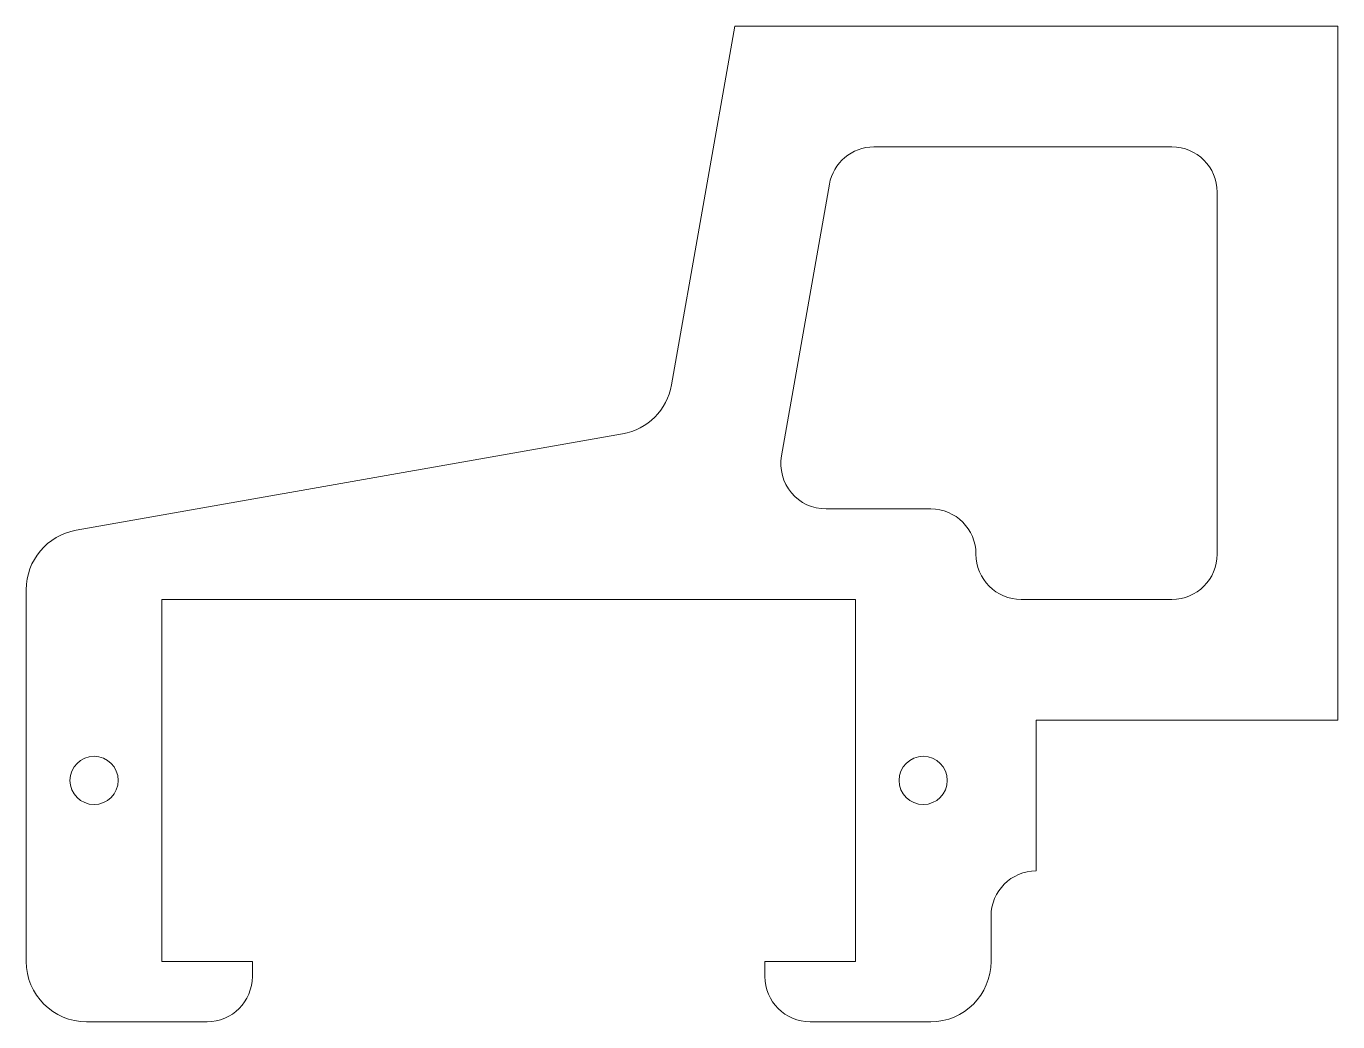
# Model space of a CAD drawing. Header units: millimetres. Extents: x -43.5 to 0, y -33 to 0.
import ezdxf

# ---------------------------------------------------------------- set-up
doc = ezdxf.new("R2010")
doc.units = ezdxf.units.MM

msp = doc.modelspace()

# ---------------------------------------------------------------- linework, layer by layer
at = {"color": 7, "linetype": 'Continuous', "lineweight": 15}
for p, q in [((-20, 0), (-22.096, -11.89)), ((0, 0), (-20, 0)), ((0, -23), (0, 0)), ((-5.5, -4), (-15.385, -4)), ((-16.862, -5.24), (-18.449, -14.24)), ((-4, -17.5), (-4, -5.5)), ((-23.719, -13.512), (-41.847, -16.709)), ((-16.972, -16), (-13.5, -16)), ((-43.5, -18.678), (-43.5, -31)), ((-39, -19), (-16, -19)), ((-39, -31), (-39, -19)), ((-16, -19), (-16, -31)), ((-10.5, -19), (-5.5, -19)), ((-10, -23), (0, -23)), ((-10, -28), (-10, -23)), ((-11.5, -31), (-11.5, -29.5)), ((-36, -31), (-39, -31)), ((-36, -31.5), (-36, -31)), ((-19, -31), (-19, -31.5)), ((-16, -31), (-19, -31)), ((-41.5, -33), (-37.5, -33)), ((-17.5, -33), (-13.5, -33))]:
    msp.add_line(p, q, dxfattribs=at)
for centre in [(-41.25, -25), (-13.75, -25)]:
    msp.add_circle(centre, 0.8, dxfattribs=at)
for centre, radius, start, end in [((-15.385, -5.5), 1.5, 90, 170), ((-5.5, -5.5), 1.5, 0, 90), ((-24.066, -11.542), 2, 280, 350), ((-16.972, -14.5), 1.5, 170, 270), ((-13.5, -17.5), 1.5, 0, 90), ((-41.5, -18.678), 2, 100, 180), ((-10.5, -17.5), 1.5, 180, 270), ((-5.5, -17.5), 1.5, 270, 0), ((-10, -29.5), 1.5, 90, 180), ((-41.5, -31), 2, 180, 270), ((-13.5, -31), 2, 270, 0), ((-37.5, -31.5), 1.5, 270, 0), ((-17.5, -31.5), 1.5, 180, 270)]:
    msp.add_arc(centre, radius, start, end, dxfattribs=at)

doc.saveas('drawing.dxf')
